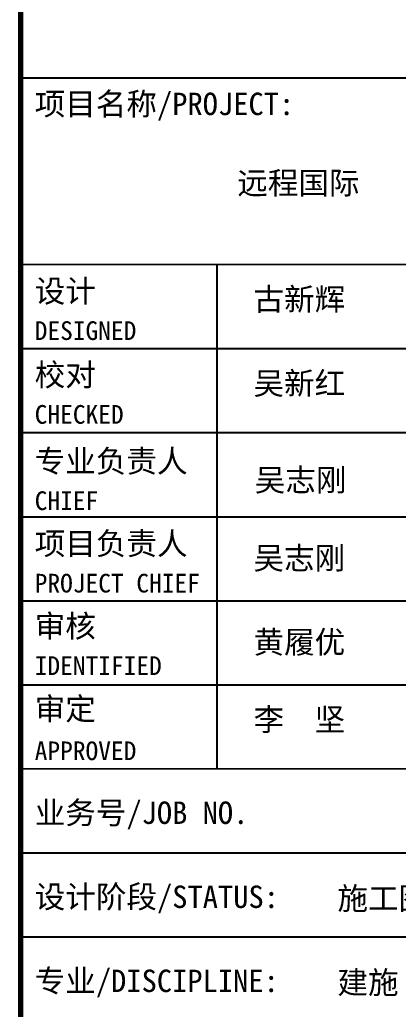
# Model space of a CAD drawing. Extents: x -737978 to 768813, y -372247 to 1140308.
# Drawn here: x -391798 to -383085, y -246841 to -224060 of the extents above; entities that cross this region are included whole.
import ezdxf

# ---------------------------------------------------------------- set-up
doc = ezdxf.new("R2010")
doc.units = 0
doc.header["$LTSCALE"] = 10
doc.header["$MEASUREMENT"] = 0
doc.layers.get('0').update_dxf_attribs({"linetype": 'CONTINUOUS'})
doc.layers.add('DRAW', color=7, linetype='CONTINUOUS', lineweight=70)
doc.layers.add('PUB_TITLE', color=4, linetype='CONTINUOUS')
doc.styles.add('-宋体', font='', dxfattribs={"width": 0.8})
doc.styles.get('-宋体').set_extended_font_data('SimSun')

# ---------------------------------------------------------------- blocks, each defined once
blk = doc.blocks.new('TQ1')
at = {"layer": 'PUB_TITLE'}
for p, q in [((-49855, -399055), (-43855, -399055)), ((-49855, -401955), (-43855, -401955)), ((-49855, -402855), (-43855, -402855)), ((-49855, -403755), (-43855, -403755)), ((-49855, -404655), (-43855, -404655)), ((-49855, -405555), (-43855, -405555)), ((-49855, -407355), (-43855, -407355)), ((-49855, -408255), (-43855, -408255))]:
    blk.add_line(p, q, dxfattribs=at)
at = {"layer": 'PUB_TITLE', "const_width": 20}
for points in [[(-49855, -378414), (-49855, -418455)], [(-49855, -401055), (-43855, -401055)], [(-49855, -406455), (-43855, -406455)]]:
    blk.add_lwpolyline(points, dxfattribs=at)
at = {"layer": 'PUB_TITLE'}
blk.add_lwpolyline([(-47755, -401055), (-47755, -406455)], dxfattribs=at)
at = {"layer": 'PUB_TITLE', "style": '-宋体'}
for s, height, p in [('项目名称/PROJECT:', 240, (-49705, -399455)), ('远程国际', 240, (-47536, -400302)), ('设计', 240, (-49705, -401459)), ('古新辉', 240, (-47362, -401547)), ('DESIGNED', 200, (-49705, -401863)), ('校对', 240, (-49705, -402356)), ('吴新红', 240, (-47362, -402447)), ('CHECKED', 200, (-49705, -402760)), ('专业负责人', 240, (-49705, -403280)), ('吴志刚', 240, (-47348, -403482)), ('CHIEF', 200, (-49705, -403684)), ('项目负责人', 240, (-49705, -404163)), ('PROJECT CHIEF', 200, (-49705, -404567)), ('审核', 240, (-49705, -405046)), ('IDENTIFIED', 200, (-49705, -405450)), ('审定', 240, (-49705, -405932)), ('李  坚', 240, (-47362, -406047)), ('APPROVED', 200, (-49705, -406362)), ('业务号/JOB NO.', 240, (-49705, -407045)), ('设计阶段/STATUS:', 240, (-49705, -407945)), ('施工图', 240, (-46463, -407963)), ('专业/DISCIPLINE:', 240, (-49705, -408845)), ('建施', 240, (-46463, -408863))]:
    blk.add_text(s, height=height, dxfattribs=at).set_placement(p)
at = {"layer": 'PUB_TITLE', "style": '-宋体', "width": 1.000002}
for s, p in [('吴志刚', (-47362, -404318)), ('黄履优', (-47362, -405218))]:
    blk.add_text(s, height=240, dxfattribs=at).set_placement(p)

msp = doc.modelspace()

# ---------------------------------------------------------------- linework, layer by layer
at = {"layer": 'DRAW'}
msp.add_lwpolyline([(-391776.8, -181009.7), (-378875.1, -181009.7), (-378875.1, -267109.7), (-391776.8, -267109.7)], close=True, dxfattribs=at)

# ---------------------------------------------------------------- block references
at = {"xscale": 2.15028113370122, "yscale": 2.15028113370122, "zscale": 2.15028113370122}
msp.add_blockref('TQ1', (-284575.1, 632686.5), dxfattribs=at)

doc.saveas('drawing.dxf')
